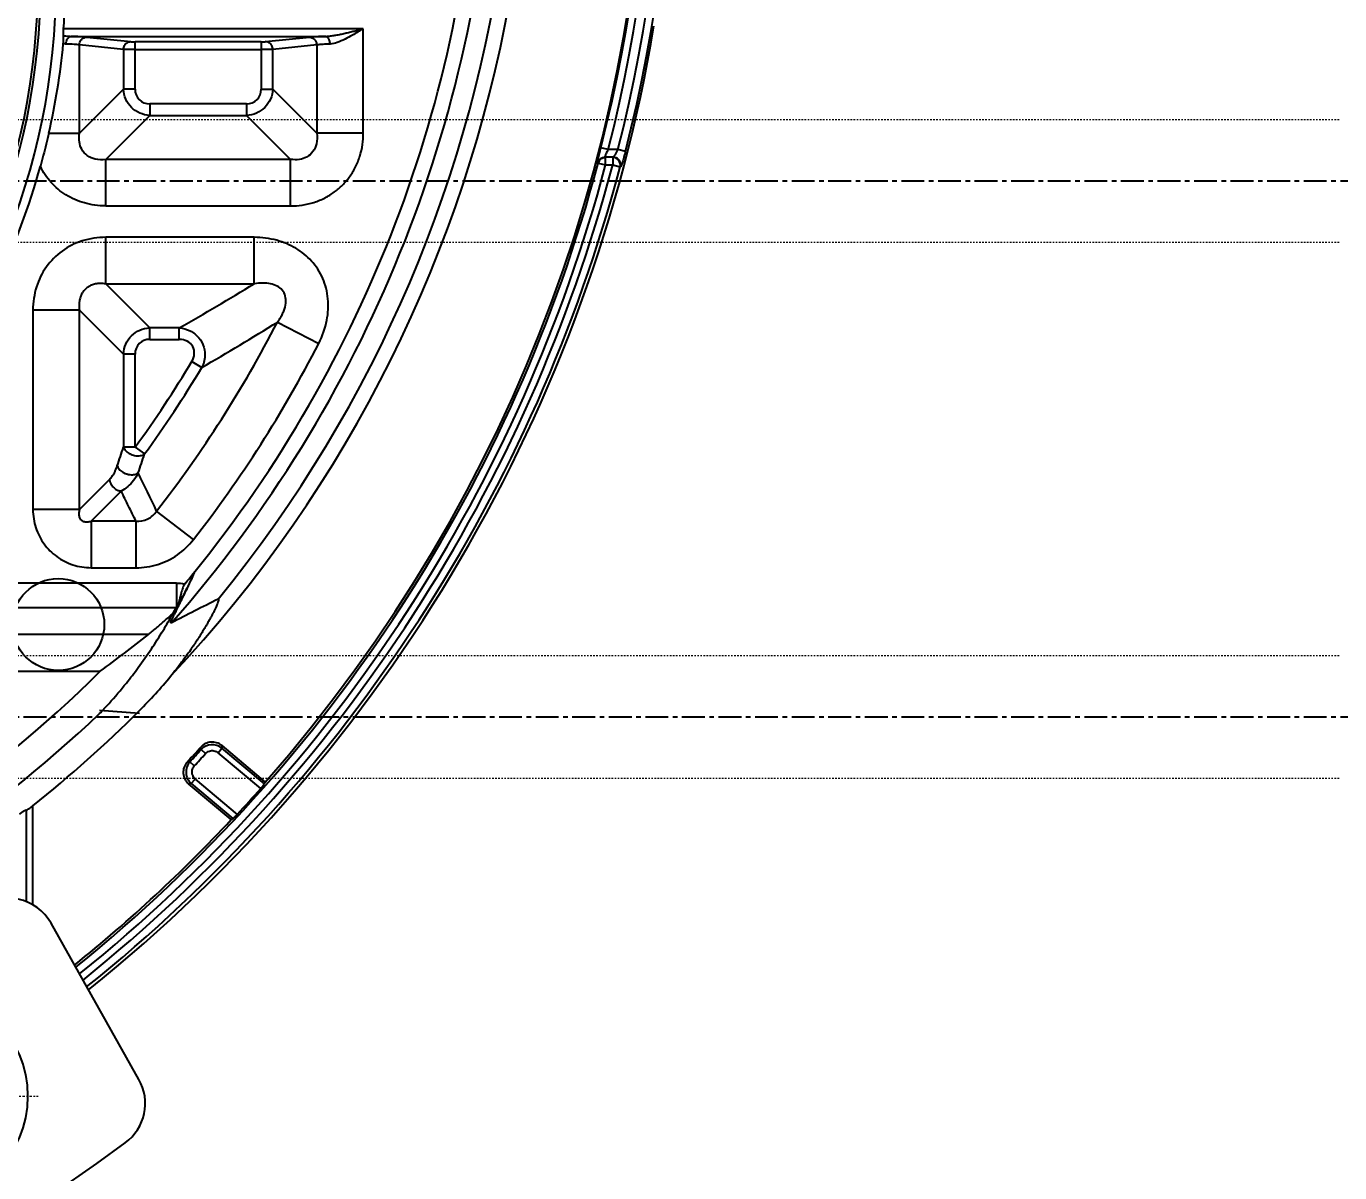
# Model space of a CAD drawing. Header units: millimetres. Extents: x 2588 to 3182, y 1243 to 1719.
# Drawn here: x 2893.3 to 2979.1, y 1402.5 to 1477.3 of the extents above; entities that cross this region are included whole.
import ezdxf

# ---------------------------------------------------------------- set-up
doc = ezdxf.new("R2010")
doc.units = ezdxf.units.MM
doc.linetypes.add('CENTER', pattern=[0.6, 0.375, -0.075, 0.075, -0.075])
doc.linetypes.add('HIDDEN', pattern=[0.2, 0.1, -0.1])
doc.layers.add('21', color=7, linetype='Continuous')
doc.layers.add('cool', color=153, linetype='HIDDEN', lineweight=9)
doc.layers.add('screw', color=33, linetype='Continuous', lineweight=13)
doc.styles.add('TXT', font='txt.shx', dxfattribs={"bigfont": 'gbcbig.shx'})

# ---------------------------------------------------------------- blocks, each defined once
blk = doc.blocks.new('screw_m8_i')
at = {"layer": 'screw', "color": 1, "linetype": 'CENTER', "ltscale": 0.435384}
for p, q in [((0, -7.7), (0, 7.7)), ((-7.7, 0), (7.7, 0))]:
    blk.add_line(p, q, dxfattribs=at)
at = {"layer": 'screw', "color": 8, "linetype": 'HIDDEN', "ltscale": 0.435384}
blk.add_circle((0, 0), 7, dxfattribs=at)
at = {"layer": 'screw'}
blk.add_circle((0, 0), 4.5, dxfattribs=at)
at = {"layer": 'screw', "color": 6, "style": 'TXT'}
blk.add_text('M8', height=2.1, dxfattribs=at).set_placement((-1.82, -2.8))

msp = doc.modelspace()

# ---------------------------------------------------------------- linework, layer by layer
at = {"color": 6, "linetype": 'Continuous'}
for p, q in [((2915.299, 1477.139), (2895.73, 1477.139)), ((2915.299, 1470.316), (2915.299, 1477.139)), ((2896.229, 1476.636), (2912.794, 1476.636)), ((2899.638, 1475.789), (2896.765, 1476.081)), ((2896.765, 1470.316), (2896.765, 1476.081)), ((2897.24, 1476.583), (2900.113, 1476.291)), ((2908.625, 1476.284), (2900.398, 1476.284)), ((2900.398, 1473.189), (2900.398, 1476.284)), ((2908.625, 1476.284), (2908.625, 1473.189)), ((2908.91, 1476.291), (2911.783, 1476.583)), ((2912.258, 1476.081), (2909.385, 1475.789)), ((2912.258, 1476.081), (2912.258, 1470.316)), ((2899.638, 1475.789), (2899.638, 1473.189)), ((2900.398, 1475.782), (2908.625, 1475.782)), ((2909.385, 1473.189), (2909.385, 1475.789)), ((2896.765, 1470.316), (2899.638, 1473.189)), ((2900.391, 1473.189), (2899.638, 1473.189)), ((2908.625, 1473.189), (2909.385, 1473.189)), ((2909.385, 1473.189), (2912.258, 1470.316)), ((2907.675, 1472.239), (2901.348, 1472.239)), ((2901.348, 1472.239), (2901.348, 1471.478)), ((2907.675, 1472.231), (2907.675, 1471.478)), ((2901.348, 1471.478), (2898.475, 1468.605)), ((2901.348, 1471.478), (2907.675, 1471.478)), ((2910.548, 1468.605), (2907.675, 1471.478)), ((2894.762, 1470.316), (2896.765, 1470.316)), ((2915.299, 1470.316), (2912.258, 1470.316)), ((2931.291, 1469.241), (2930.808, 1469.364)), ((2931.928, 1469.241), (2931.291, 1469.241)), ((2932.412, 1469.118), (2931.928, 1469.241)), ((2910.548, 1468.605), (2898.475, 1468.605)), ((2898.475, 1465.565), (2898.475, 1468.605)), ((2910.548, 1465.565), (2910.548, 1468.605)), ((2930.602, 1468.369), (2930.635, 1468.369)), ((2930.635, 1468.369), (2931.118, 1468.241)), ((2931.615, 1468.741), (2931.085, 1468.741)), ((2931.118, 1468.241), (2931.118, 1468.741)), ((2931.582, 1468.741), (2931.582, 1468.241)), ((2931.118, 1468.241), (2931.582, 1468.241)), ((2931.582, 1468.241), (2932.064, 1468.113)), ((2898.475, 1465.565), (2910.548, 1465.565)), ((2908.171, 1463.522), (2898.475, 1463.522)), ((2898.475, 1460.481), (2898.475, 1463.522)), ((2908.171, 1460.481), (2908.171, 1463.522)), ((2898.475, 1460.481), (2908.171, 1460.481)), ((2898.475, 1460.481), (2901.348, 1457.608)), ((2896.765, 1458.77), (2893.724, 1458.77)), ((2893.724, 1458.77), (2893.724, 1445.748)), ((2899.638, 1455.897), (2896.765, 1458.77)), ((2896.765, 1445.748), (2896.765, 1458.77)), ((2903.284, 1457.608), (2901.348, 1457.608)), ((2901.348, 1456.855), (2901.348, 1457.608)), ((2903.284, 1456.848), (2903.284, 1457.608)), ((2909.692, 1457.986), (2912.394, 1456.593)), ((2901.348, 1456.848), (2903.284, 1456.848)), ((2900.398, 1455.897), (2899.638, 1455.897)), ((2899.638, 1455.897), (2899.638, 1449.82)), ((2900.398, 1449.82), (2900.398, 1455.897)), ((2904.107, 1455.404), (2904.75, 1455.017)), ((2900.398, 1449.82), (2899.638, 1449.82)), ((2900.398, 1449.82), (2901.013, 1449.373)), ((2896.765, 1445.748), (2898.727, 1447.71)), ((2899.487, 1446.95), (2897.525, 1444.988)), ((2896.765, 1445.748), (2893.724, 1445.748)), ((2904.203, 1443.78), (2901.803, 1445.648)), ((2900.454, 1444.988), (2897.525, 1444.988)), ((2897.525, 1444.988), (2897.525, 1441.947)), ((2900.454, 1444.988), (2900.454, 1441.947)), ((2897.525, 1441.947), (2900.454, 1441.947)), ((2903.1, 1440.948), (2873.283, 1440.948)), ((2870.281, 1439.353), (2903.099, 1439.353)), ((2901.267, 1437.594), (2889.724, 1437.594)), ((2891.35, 1435.201), (2898.126, 1435.201)), ((2900.687, 1432.421), (2898.072, 1432.626)), ((2904.701, 1430.074), (2904.688, 1430.238)), ((2904.701, 1430.074), (2904.994, 1429.81)), ((2905.813, 1429.868), (2906.066, 1430.17)), ((2908.596, 1427.532), (2905.813, 1429.868)), ((2906.054, 1430.335), (2908.895, 1427.951)), ((2906.054, 1430.335), (2906.066, 1430.17)), ((2908.844, 1427.839), (2906.066, 1430.17)), ((2903.802, 1429.264), (2903.973, 1429.274)), ((2904.263, 1429.007), (2903.973, 1429.274)), ((2904.065, 1427.853), (2904.318, 1428.154)), ((2904.318, 1428.154), (2907.067, 1425.847)), ((2904.065, 1427.853), (2903.893, 1427.842)), ((2906.677, 1425.506), (2903.893, 1427.842)), ((2904.065, 1427.853), (2906.785, 1425.57)), ((2893.724, 1419.945), (2893.724, 1426.406)), ((2893.291, 1426.129), (2893.291, 1420.154)), ((2900.645, 1408.548), (2894.907, 1418.745))]:
    msp.add_line(p, q, dxfattribs=at)
for points in [[(2930.794, 1468.646), (2930.929, 1468.716), (2931.085, 1468.741)], [(2931.615, 1468.741), (2931.752, 1468.721), (2931.879, 1468.665)]]:
    msp.add_lwpolyline(points, dxfattribs=at)
for centre, radius in [((2895.383, 1438.24), 3), ((2886.376, 1407.453), 7)]:
    msp.add_circle(centre, radius, dxfattribs=at)
for centre, radius, start, end in [((2839.388, 1494.241), 86.814, 316.84438, 88.8719), ((2839.388, 1494.241), 85.826, 320.71572, 88.869), ((2833.358, 1494.241), 100.5, 318.73061, 41.26939), ((2833.358, 1494.241), 100.575, 345.67967, 14.32033), ((2833.358, 1494.241), 101.074, 345.67967, 14.32033), ((2833.358, 1494.241), 101.691, 345.76839, 14.23161), ((2833.358, 1494.241), 102.191, 345.76839, 14.23161), ((2839.388, 1494.241), 84.503, 318.59014, 357.24672), ((2839.388, 1494.241), 83.513, 320.94649, 357.24672), ((2850.443, 1480.171), 44.794, 270, 359.99999), ((2850.443, 1480.171), 43.789, 270, 0), ((2850.443, 1480.171), 43.61, 270, 0), ((2850.443, 1480.171), 45.389, 356.16943, 358.11845), ((2833.358, 1494.241), 102.331, 308.71229, 350.46832), ((2850.441, 1480.486), 45.473, 347.07565, 354.53649), ((2833.358, 1494.241), 100.659, 308.87662, 345.10415), ((2931.085, 1468.241), 0.499, 90.02752, 165.17645), ((2931.118, 1468.241), 0.499, 90.02917, 165.18225), ((2931.581, 1468.241), 0.5, 345.1738, 89.95611), ((2850.443, 1480.171), 45.389, 334.36555, 344.64898), ((2833.358, 1494.241), 101.159, 308.82167, 345.10655), ((2833.358, 1494.241), 101.607, 308.77954, 345.1738), ((2833.358, 1494.241), 102.106, 308.72267, 345.17618), ((2931.612, 1468.241), 0.502, 345.23257, 359.98822), ((2817.432, 1609.258), 174.265, 299.51501, 301.37912), ((2839.388, 1494.241), 79.102, 322.09775, 332.72078), ((2817.441, 1605.91), 174.332, 300.05446, 301.94917), ((2839.388, 1494.241), 82.142, 322.09776, 332.7208), ((2839.388, 1494.241), 75.468, 323.94255, 329.06705), ((2839.388, 1494.241), 76.229, 323.94255, 329.0325), ((2747.409, 1499.37), 160.09, 341.50875, 341.97046), ((2749.451, 1499.195), 159.541, 341.33554, 341.80306), ((2591.003, 1297.154), 344.452, 25.53734, 25.99735), ((2840.194, 1493.583), 82.473, 320.34087, 320.94838), ((3129.678, 995.481), 497.615, 116.73514, 117.12951), ((2877.08, 1454.749), 30.233, 328.57261, 329.3878), ((2843.84, 1509.74), 92.212, 306.06575, 308.51926), ((2839.388, 1494.241), 83.282, 272.79734, 314.85367), ((2879.527, 1453.889), 29.997, 314.86035, 320.63192), ((2839.388, 1494.241), 85.238, 272.79864, 313.50971), ((2839.388, 1494.241), 86.914, 308.6948, 314.85306), ((2833.358, 1494.241), 95.835, 317.31187, 318.09934), ((2833.358, 1494.241), 95.954, 317.38554, 318.03134), ((2833.358, 1494.241), 96.348, 317.38554, 318.03134), ((2905.434, 1429.396), 0.999, 50.76155, 137.27078), ((2833.358, 1494.241), 100.553, 317.14249, 318.43896), ((2833.358, 1494.241), 100.5, 308.88423, 316.84821), ((2892.119, 1417.176), 3.2, 29.3628, 127.32513), ((2897.856, 1406.979), 3.2, 306.46929, 29.3628), ((2833.358, 1494.241), 111.711, 233.55477, 306.46929)]:
    msp.add_arc(centre, radius, start, end, dxfattribs=at)
for centre, major_axis, start_param, end_param in [((2812.435, 1469.307), (70.393, 83.891), -1.291371, -1.290241), ((2854.763, 1519.75), (72.018, 85.827), -1.924674, -1.923543)]:
    msp.add_ellipse(centre, major_axis=major_axis, ratio=0.954809, start_param=start_param, end_param=end_param, dxfattribs=at)
for points, knots in [([(2895.72, 1476.683), (2895.716, 1476.72), (2895.715, 1476.81), (2895.719, 1476.962), (2895.726, 1477.077), (2895.73, 1477.139)], [0, 0, 0, 0, 0.243746, 0.591697, 1, 1, 1, 1]), ([(2912.794, 1476.636), (2912.85, 1476.637), (2912.996, 1476.644), (2913.236, 1476.671), (2913.518, 1476.717), (2913.809, 1476.774), (2914.105, 1476.839), (2914.402, 1476.91), (2914.699, 1476.984), (2914.999, 1477.061), (2915.198, 1477.113), (2915.299, 1477.139)], [0, 0, 0, 0, 0.064898, 0.17129, 0.283498, 0.40001, 0.518673, 0.637977, 0.757885, 0.878521, 1, 1, 1, 1]), ([(2915.299, 1477.139), (2915.062, 1476.995), (2914.668, 1476.761), (2914.102, 1476.45), (2913.627, 1476.225), (2913.288, 1476.147), (2913.133, 1476.134)], [0, 0, 0, 0, 0.345956, 0.571511, 0.805533, 1, 1, 1, 1]), ([(2895.707, 1476.157), (2895.714, 1476.225), (2895.723, 1476.355), (2895.727, 1476.53), (2895.724, 1476.637), (2895.72, 1476.683)], [0, 0, 0, 0, 0.391304, 0.738438, 1, 1, 1, 1]), ([(2895.89, 1476.134), (2895.871, 1476.135), (2895.831, 1476.138), (2895.769, 1476.145), (2895.728, 1476.153), (2895.707, 1476.157)], [0, 0, 0, 0, 0.320018, 0.653165, 1, 1, 1, 1]), ([(2895.72, 1476.683), (2895.763, 1476.677), (2895.932, 1476.653), (2896.102, 1476.638), (2896.229, 1476.636)], [0, 0, 0, 0, 0.258115, 1, 1, 1, 1]), ([(2895.89, 1476.134), (2895.891, 1476.196), (2895.912, 1476.319), (2895.991, 1476.52), (2896.135, 1476.633), (2896.229, 1476.636)], [0, 0, 0, 0, 0.285515, 0.567603, 1, 1, 1, 1]), ([(2896.765, 1476.081), (2896.647, 1476.094), (2896.356, 1476.115), (2896.064, 1476.128), (2895.89, 1476.134)], [0, 0, 0, 0, 0.405523, 1, 1, 1, 1]), ([(2897.24, 1476.583), (2897.157, 1476.591), (2896.961, 1476.605), (2896.623, 1476.623), (2896.369, 1476.632), (2896.229, 1476.636)], [0, 0, 0, 0, 0.247178, 0.583554, 1, 1, 1, 1]), ([(2896.765, 1476.081), (2896.765, 1476.091), (2896.766, 1476.113), (2896.769, 1476.144), (2896.773, 1476.165), (2896.775, 1476.176)], [0, 0, 0, 0, 0.3332, 0.666344, 1, 1, 1, 1]), ([(2896.775, 1476.176), (2896.786, 1476.232), (2896.828, 1476.341), (2896.966, 1476.516), (2897.135, 1476.581), (2897.24, 1476.583)], [0, 0, 0, 0, 0.257825, 0.520711, 1, 1, 1, 1]), ([(2899.638, 1475.789), (2899.639, 1475.875), (2899.684, 1476.048), (2899.862, 1476.24), (2900.031, 1476.29), (2900.113, 1476.291)], [0, 0, 0, 0, 0.340895, 0.67491, 1, 1, 1, 1]), ([(2900.113, 1476.291), (2900.134, 1476.289), (2900.187, 1476.287), (2900.282, 1476.285), (2900.356, 1476.284), (2900.398, 1476.284)], [0, 0, 0, 0, 0.218656, 0.559103, 1, 1, 1, 1]), ([(2908.625, 1476.284), (2908.665, 1476.284), (2908.737, 1476.285), (2908.832, 1476.287), (2908.888, 1476.289), (2908.91, 1476.291)], [0, 0, 0, 0, 0.418518, 0.764617, 1, 1, 1, 1]), ([(2909.385, 1475.789), (2909.384, 1475.875), (2909.34, 1476.047), (2909.161, 1476.24), (2908.992, 1476.29), (2908.91, 1476.291)], [0, 0, 0, 0, 0.340642, 0.673146, 1, 1, 1, 1]), ([(2912.794, 1476.636), (2912.654, 1476.632), (2912.4, 1476.623), (2912.062, 1476.605), (2911.866, 1476.591), (2911.783, 1476.583)], [0, 0, 0, 0, 0.416643, 0.753002, 1, 1, 1, 1]), ([(2911.783, 1476.583), (2911.801, 1476.582), (2911.856, 1476.579), (2911.946, 1476.555), (2912.026, 1476.512), (2912.081, 1476.469), (2912.118, 1476.434), (2912.151, 1476.396), (2912.191, 1476.337), (2912.227, 1476.263), (2912.243, 1476.202), (2912.248, 1476.176)], [0, 0, 0, 0, 0.079979, 0.248954, 0.410434, 0.487532, 0.561726, 0.63633, 0.714719, 0.88156, 1, 1, 1, 1]), ([(2912.258, 1476.081), (2912.258, 1476.091), (2912.257, 1476.113), (2912.254, 1476.144), (2912.25, 1476.165), (2912.248, 1476.176)], [0, 0, 0, 0, 0.333078, 0.666157, 1, 1, 1, 1]), ([(2913.133, 1476.134), (2913.094, 1476.133), (2912.89, 1476.125), (2912.598, 1476.111), (2912.346, 1476.091), (2912.258, 1476.081)], [0, 0, 0, 0, 0.134299, 0.697009, 1, 1, 1, 1]), ([(2913.133, 1476.134), (2913.132, 1476.153), (2913.129, 1476.211), (2913.113, 1476.303), (2913.083, 1476.389), (2913.054, 1476.449), (2913.03, 1476.487), (2913.004, 1476.522), (2912.965, 1476.564), (2912.908, 1476.608), (2912.844, 1476.632), (2912.805, 1476.636), (2912.794, 1476.636)], [0, 0, 0, 0, 0.085409, 0.26294, 0.424213, 0.497163, 0.564604, 0.629583, 0.694794, 0.823757, 0.949582, 1, 1, 1, 1]), ([(2900.398, 1475.782), (2900.291, 1475.781), (2900.094, 1475.78), (2899.84, 1475.782), (2899.694, 1475.785), (2899.638, 1475.789)], [0, 0, 0, 0, 0.423984, 0.776998, 1, 1, 1, 1]), ([(2909.385, 1475.789), (2909.329, 1475.785), (2909.183, 1475.782), (2908.93, 1475.78), (2908.733, 1475.781), (2908.625, 1475.782)], [0, 0, 0, 0, 0.222217, 0.574911, 1, 1, 1, 1]), ([(2901.348, 1471.478), (2901.126, 1471.488), (2900.685, 1471.59), (2900.127, 1471.97), (2899.749, 1472.528), (2899.647, 1472.968), (2899.638, 1473.189)], [0, 0, 0, 0, 0.252533, 0.50094, 0.748906, 1, 1, 1, 1]), ([(2909.385, 1473.189), (2909.376, 1472.966), (2909.273, 1472.525), (2908.893, 1471.967), (2908.336, 1471.589), (2907.896, 1471.488), (2907.675, 1471.478)], [0, 0, 0, 0, 0.252533, 0.50094, 0.748906, 1, 1, 1, 1]), ([(2894.762, 1470.314), (2894.706, 1470.072), (2894.591, 1469.59), (2894.406, 1468.87), (2894.277, 1468.393), (2894.212, 1468.155)], [0, 0, 0, 0, 0.334437, 0.66784, 1, 1, 1, 1]), ([(2898.475, 1468.605), (2898.248, 1468.573), (2897.821, 1468.572), (2897.254, 1468.813), (2896.893, 1469.233), (2896.729, 1469.759), (2896.737, 1470.124), (2896.765, 1470.316)], [0, 0, 0, 0, 0.240015, 0.434935, 0.625375, 0.797409, 1, 1, 1, 1]), ([(2910.548, 1465.565), (2910.8, 1465.565), (2911.319, 1465.602), (2912.079, 1465.778), (2912.791, 1466.071), (2913.414, 1466.456), (2913.948, 1466.914), (2914.407, 1467.449), (2914.796, 1468.079), (2915.09, 1468.796), (2915.262, 1469.555), (2915.299, 1470.068), (2915.299, 1470.316)], [0, 0, 0, 0, 0.101243, 0.207278, 0.311362, 0.408018, 0.499665, 0.591828, 0.689541, 0.794718, 0.900878, 1, 1, 1, 1]), ([(2912.258, 1470.316), (2912.291, 1470.088), (2912.292, 1469.661), (2912.05, 1469.094), (2911.631, 1468.733), (2911.104, 1468.569), (2910.74, 1468.577), (2910.548, 1468.605)], [0, 0, 0, 0, 0.240015, 0.434935, 0.625375, 0.797409, 1, 1, 1, 1]), ([(2930.602, 1468.369), (2930.6, 1468.369), (2930.596, 1468.379), (2930.597, 1468.404), (2930.603, 1468.463), (2930.62, 1468.555), (2930.644, 1468.678), (2930.677, 1468.824), (2930.73, 1469.057), (2930.775, 1469.239), (2930.808, 1469.364)], [0, 0, 0, 0, 0.006669, 0.022147, 0.081404, 0.175275, 0.299175, 0.448372, 0.618098, 1, 1, 1, 1]), ([(2931.085, 1468.741), (2931.062, 1468.741), (2931.138, 1468.886), (2931.163, 1469.001), (2931.246, 1469.163), (2931.291, 1469.241)], [0, 0, 0, 0, 0.12529, 0.502346, 1, 1, 1, 1]), ([(2931.615, 1468.741), (2931.621, 1468.741), (2931.637, 1468.757), (2931.661, 1468.785), (2931.695, 1468.833), (2931.735, 1468.894), (2931.779, 1468.968), (2931.846, 1469.084), (2931.895, 1469.177), (2931.928, 1469.241)], [0, 0, 0, 0, 0.033177, 0.100368, 0.198666, 0.323749, 0.471059, 0.635969, 1, 1, 1, 1]), ([(2932.114, 1468.241), (2932.114, 1468.306), (2932.083, 1468.44), (2931.941, 1468.661), (2931.739, 1468.741), (2931.615, 1468.741)], [0, 0, 0, 0, 0.254315, 0.518222, 1, 1, 1, 1]), ([(2932.412, 1469.118), (2932.395, 1469.052), (2932.362, 1468.924), (2932.311, 1468.74), (2932.263, 1468.571), (2932.218, 1468.423), (2932.178, 1468.299), (2932.148, 1468.214), (2932.128, 1468.163), (2932.116, 1468.137), (2932.107, 1468.122), (2932.1, 1468.113), (2932.097, 1468.113)], [0, 0, 0, 0, 0.19269, 0.375302, 0.543164, 0.691609, 0.815975, 0.911631, 0.947275, 0.974077, 0.991602, 1, 1, 1, 1]), ([(2898.475, 1465.565), (2898.006, 1465.564), (2897.094, 1465.692), (2895.866, 1466.233), (2894.864, 1467.058), (2894.397, 1467.775), (2894.212, 1468.155)], [0, 0, 0, 0, 0.268128, 0.518409, 0.758306, 1, 1, 1, 1]), ([(2898.475, 1463.522), (2897.957, 1463.512), (2896.942, 1463.37), (2895.585, 1462.688), (2894.54, 1461.633), (2893.873, 1460.282), (2893.732, 1459.28), (2893.724, 1458.77)], [0, 0, 0, 0, 0.208483, 0.404843, 0.600094, 0.795029, 1, 1, 1, 1]), ([(2912.394, 1456.593), (2912.625, 1457.076), (2912.982, 1458.029), (2913.053, 1459.506), (2912.724, 1460.862), (2911.977, 1462.013), (2910.914, 1462.856), (2909.621, 1463.402), (2908.67, 1463.51), (2908.171, 1463.522)], [0, 0, 0, 0, 0.162504, 0.304475, 0.442763, 0.579288, 0.712903, 0.848756, 1, 1, 1, 1]), ([(2898.475, 1460.481), (2898.362, 1460.498), (2898.141, 1460.513), (2897.828, 1460.482), (2897.553, 1460.401), (2897.319, 1460.278), (2897.122, 1460.118), (2896.963, 1459.92), (2896.842, 1459.685), (2896.763, 1459.412), (2896.733, 1459.101), (2896.749, 1458.883), (2896.765, 1458.77)], [0, 0, 0, 0, 0.119678, 0.228044, 0.32566, 0.415442, 0.501402, 0.587489, 0.677275, 0.774244, 0.88138, 1, 1, 1, 1]), ([(2910.101, 1458.698), (2910.168, 1458.864), (2910.257, 1459.193), (2910.238, 1459.683), (2910.029, 1460.091), (2909.669, 1460.355), (2909.234, 1460.5), (2908.724, 1460.549), (2908.365, 1460.514), (2908.172, 1460.481)], [0, 0, 0, 0, 0.158587, 0.29758, 0.425017, 0.549053, 0.683176, 0.82641, 1, 1, 1, 1]), ([(2909.692, 1457.986), (2909.749, 1458.062), (2909.855, 1458.215), (2909.993, 1458.452), (2910.068, 1458.616), (2910.101, 1458.698)], [0, 0, 0, 0, 0.344653, 0.678987, 1, 1, 1, 1]), ([(2899.638, 1455.897), (2899.647, 1456.12), (2899.75, 1456.561), (2900.13, 1457.119), (2900.688, 1457.497), (2901.127, 1457.599), (2901.348, 1457.608)], [0, 0, 0, 0, 0.252536, 0.500941, 0.748907, 1, 1, 1, 1]), ([(2903.283, 1457.608), (2903.529, 1457.592), (2904.014, 1457.459), (2904.59, 1456.997), (2904.925, 1456.359), (2904.967, 1455.885), (2904.941, 1455.656)], [0, 0, 0, 0, 0.258961, 0.514036, 0.756502, 1, 1, 1, 1]), ([(2904.941, 1455.656), (2904.934, 1455.582), (2904.909, 1455.436), (2904.845, 1455.222), (2904.784, 1455.085), (2904.75, 1455.017)], [0, 0, 0, 0, 0.329767, 0.662276, 1, 1, 1, 1]), ([(2899.638, 1449.82), (2899.665, 1449.736), (2899.771, 1449.574), (2900.003, 1449.397), (2900.282, 1449.281), (2900.484, 1449.252), (2900.583, 1449.252)], [0, 0, 0, 0, 0.228352, 0.481105, 0.744057, 1, 1, 1, 1]), ([(2898.727, 1447.71), (2898.741, 1447.724), (2898.776, 1447.76), (2898.832, 1447.827), (2898.899, 1447.915), (2898.971, 1448.024), (2899.049, 1448.158), (2899.131, 1448.325), (2899.192, 1448.475), (2899.225, 1448.57), (2899.234, 1448.595)], [0, 0, 0, 0, 0.056621, 0.148085, 0.254374, 0.379376, 0.527888, 0.706104, 0.922623, 1, 1, 1, 1]), ([(2899.234, 1448.595), (2899.236, 1448.588), (2899.254, 1448.534), (2899.306, 1448.438), (2899.407, 1448.319), (2899.533, 1448.217), (2899.651, 1448.149), (2899.748, 1448.105), (2899.821, 1448.078), (2899.895, 1448.056), (2899.999, 1448.032), (2900.094, 1448.021), (2900.163, 1448.019), (2900.177, 1448.019)], [0, 0, 0, 0, 0.020882, 0.143773, 0.277696, 0.417739, 0.557489, 0.625353, 0.690991, 0.756629, 0.824491, 0.964232, 1, 1, 1, 1]), ([(2900.583, 1449.252), (2900.638, 1449.252), (2900.743, 1449.26), (2900.889, 1449.3), (2900.975, 1449.346), (2901.013, 1449.373)], [0, 0, 0, 0, 0.36, 0.694121, 1, 1, 1, 1]), ([(2898.727, 1447.71), (2898.728, 1447.7), (2898.737, 1447.632), (2898.769, 1447.507), (2898.849, 1447.348), (2898.957, 1447.211), (2899.064, 1447.118), (2899.154, 1447.059), (2899.223, 1447.023), (2899.293, 1446.994), (2899.381, 1446.966), (2899.447, 1446.954), (2899.487, 1446.95)], [0, 0, 0, 0, 0.026687, 0.177791, 0.331625, 0.483202, 0.62785, 0.696498, 0.762222, 0.827521, 0.894843, 1, 1, 1, 1]), ([(2900.601, 1448.138), (2900.514, 1447.961), (2900.31, 1447.639), (2899.935, 1447.232), (2899.641, 1447.029), (2899.487, 1446.95)], [0, 0, 0, 0, 0.358358, 0.68691, 1, 1, 1, 1]), ([(2900.177, 1448.019), (2900.217, 1448.019), (2900.31, 1448.025), (2900.457, 1448.057), (2900.555, 1448.105), (2900.601, 1448.138)], [0, 0, 0, 0, 0.273319, 0.624028, 1, 1, 1, 1]), ([(2893.724, 1445.748), (2893.73, 1445.345), (2893.85, 1444.542), (2894.405, 1443.47), (2895.25, 1442.626), (2896.321, 1442.072), (2897.123, 1441.953), (2897.525, 1441.947)], [0, 0, 0, 0, 0.203555, 0.401999, 0.598657, 0.796886, 1, 1, 1, 1]), ([(2896.765, 1445.748), (2896.753, 1445.704), (2896.734, 1445.619), (2896.72, 1445.493), (2896.724, 1445.375), (2896.746, 1445.265), (2896.788, 1445.167), (2896.851, 1445.083), (2896.935, 1445.016), (2897.034, 1444.972), (2897.145, 1444.947), (2897.266, 1444.943), (2897.394, 1444.956), (2897.481, 1444.976), (2897.525, 1444.988)], [0, 0, 0, 0, 0.096239, 0.185649, 0.269316, 0.348021, 0.422242, 0.495485, 0.56993, 0.645966, 0.726082, 0.811192, 0.902123, 1, 1, 1, 1]), ([(2900.454, 1444.988), (2900.713, 1444.966), (2901.253, 1445.062), (2901.662, 1445.43), (2901.803, 1445.648)], [0, 0, 0, 0, 0.500002, 1, 1, 1, 1]), ([(2900.454, 1441.947), (2900.934, 1441.947), (2901.895, 1442.092), (2903.202, 1442.731), (2903.908, 1443.4), (2904.203, 1443.78)], [0, 0, 0, 0, 0.334759, 0.664989, 1, 1, 1, 1]), ([(2902.764, 1438.347), (2902.756, 1438.343), (2902.711, 1438.375), (2902.77, 1438.451), (2902.795, 1438.55), (2902.861, 1438.685), (2902.939, 1438.855), (2903.023, 1439.023), (2903.107, 1439.191), (2903.196, 1439.372), (2903.314, 1439.607), (2903.43, 1439.839), (2903.542, 1440.065), (2903.643, 1440.272), (2903.763, 1440.52), (2903.904, 1440.813), (2904.077, 1441.181), (2904.202, 1441.453), (2904.271, 1441.605)], [0, 0, 0, 0, 0.007999, 0.031854, 0.05998, 0.098994, 0.152937, 0.216723, 0.254093, 0.308653, 0.383563, 0.471821, 0.523814, 0.592717, 0.663037, 0.751695, 0.862126, 1, 1, 1, 1]), ([(2903.1, 1440.948), (2903.1, 1440.778), (2903.101, 1440.437), (2903.098, 1439.922), (2903.105, 1439.578), (2903.11, 1439.403)], [0, 0, 0, 0, 0.33068, 0.661152, 1, 1, 1, 1]), ([(2903.139, 1439.42), (2903.243, 1439.597), (2903.446, 1439.954), (2903.735, 1440.497), (2904.023, 1441.057), (2904.185, 1441.449), (2904.276, 1441.648)], [0, 0, 0, 0, 0.245932, 0.4921, 0.737429, 1, 1, 1, 1]), ([(2903.621, 1440.874), (2903.596, 1440.857), (2903.564, 1440.771), (2903.512, 1440.642), (2903.459, 1440.476), (2903.408, 1440.298), (2903.345, 1440.097), (2903.297, 1439.873), (2903.24, 1439.638), (2903.177, 1439.492), (2903.139, 1439.42)], [0, 0, 0, 0, 0.056991, 0.166223, 0.280463, 0.393927, 0.528707, 0.691485, 0.841214, 1, 1, 1, 1]), ([(2903.686, 1440.948), (2903.674, 1440.942), (2903.645, 1440.932), (2903.661, 1440.89), (2903.633, 1440.88), (2903.621, 1440.874)], [0, 0, 0, 0, 0.384641, 0.616273, 1, 1, 1, 1]), ([(2905.817, 1439.898), (2905.829, 1439.903), (2905.874, 1439.845), (2905.809, 1439.754), (2905.777, 1439.61), (2905.701, 1439.445), (2905.62, 1439.264), (2905.529, 1439.077), (2905.432, 1438.885), (2905.327, 1438.687), (2905.214, 1438.48), (2905.091, 1438.262), (2904.955, 1438.029), (2904.804, 1437.778), (2904.636, 1437.507), (2904.448, 1437.213), (2904.236, 1436.894), (2903.998, 1436.547), (2903.729, 1436.17), (2903.428, 1435.761), (2903.086, 1435.318), (2902.842, 1435.013), (2902.711, 1434.854)], [0, 0, 0, 0, 0.00636, 0.024492, 0.050486, 0.081291, 0.114872, 0.149831, 0.185679, 0.222891, 0.262044, 0.303743, 0.348605, 0.39726, 0.450333, 0.508452, 0.572256, 0.642383, 0.719467, 0.804142, 0.896818, 1, 1, 1, 1]), ([(2903.11, 1439.403), (2903.114, 1439.395), (2903.118, 1439.375), (2903.104, 1439.361), (2903.099, 1439.353)], [0, 0, 0, 0, 0.485125, 1, 1, 1, 1]), ([(2898.072, 1432.421), (2898.284, 1432.641), (2898.891, 1433.291), (2899.741, 1434.291), (2900.656, 1435.482), (2901.456, 1436.624), (2902.21, 1437.812), (2902.667, 1438.603), (2902.878, 1438.985)], [0, 0, 0, 0, 0.112511, 0.326624, 0.482544, 0.664595, 0.839127, 1, 1, 1, 1]), ([(2901.267, 1437.594), (2901.449, 1437.739), (2901.812, 1438.037), (2902.348, 1438.502), (2902.701, 1438.822), (2902.877, 1438.985)], [0, 0, 0, 0, 0.328124, 0.662028, 1, 1, 1, 1]), ([(2906.054, 1430.335), (2905.957, 1430.416), (2905.732, 1430.542), (2905.35, 1430.589), (2904.978, 1430.489), (2904.773, 1430.332), (2904.688, 1430.238)], [0, 0, 0, 0, 0.251928, 0.499919, 0.747766, 1, 1, 1, 1]), ([(2904.994, 1429.81), (2905.063, 1429.883), (2905.234, 1430.003), (2905.549, 1430.024), (2905.734, 1429.93), (2905.813, 1429.868)], [0, 0, 0, 0, 0.336089, 0.666024, 1, 1, 1, 1]), ([(2903.802, 1429.264), (2903.712, 1429.166), (2903.569, 1428.933), (2903.513, 1428.531), (2903.62, 1428.14), (2903.791, 1427.927), (2903.893, 1427.842)], [0, 0, 0, 0, 0.252073, 0.499915, 0.74772, 1, 1, 1, 1]), ([(2903.973, 1429.274), (2903.886, 1429.177), (2903.748, 1428.941), (2903.698, 1428.538), (2903.803, 1428.148), (2903.968, 1427.936), (2904.065, 1427.853)], [0, 0, 0, 0, 0.248688, 0.503428, 0.756375, 1, 1, 1, 1]), ([(2904.318, 1428.154), (2904.242, 1428.221), (2904.118, 1428.402), (2904.094, 1428.73), (2904.195, 1428.928), (2904.263, 1429.007)], [0, 0, 0, 0, 0.323556, 0.667464, 1, 1, 1, 1]), ([(2908.596, 1427.532), (2908.636, 1427.577), (2908.706, 1427.658), (2908.787, 1427.761), (2908.833, 1427.817), (2908.844, 1427.839)], [0, 0, 0, 0, 0.455576, 0.813469, 1, 1, 1, 1]), ([(2893.291, 1426.129), (2893.33, 1426.142), (2893.421, 1426.189), (2893.565, 1426.283), (2893.669, 1426.362), (2893.724, 1426.406)], [0, 0, 0, 0, 0.2422, 0.589708, 1, 1, 1, 1]), ([(2893.291, 1426.129), (2893.252, 1426.117), (2893.162, 1426.07), (2893.019, 1425.978), (2892.914, 1425.9), (2892.858, 1425.856)], [0, 0, 0, 0, 0.237473, 0.583895, 1, 1, 1, 1]), ([(2906.785, 1425.57), (2906.807, 1425.582), (2906.858, 1425.634), (2906.953, 1425.725), (2907.027, 1425.803), (2907.067, 1425.847)], [0, 0, 0, 0, 0.187603, 0.545702, 1, 1, 1, 1])]:
    msp.add_open_spline(points, degree=3, knots=knots, dxfattribs=at)
for points in [[(2900.391, 1473.189), (2900.391, 1472.934), (2900.589, 1472.429), (2901.093, 1472.231), (2901.348, 1472.231)], [(2907.675, 1472.231), (2907.93, 1472.231), (2908.434, 1472.429), (2908.632, 1472.934), (2908.632, 1473.189)], [(2932.064, 1468.113), (2932.075, 1468.113), (2932.083, 1468.1), (2932.094, 1468.1)], [(2901.348, 1456.855), (2901.094, 1456.855), (2900.589, 1456.657), (2900.391, 1456.152), (2900.391, 1455.897)], [(2904.107, 1455.404), (2904.29, 1455.71), (2904.354, 1456.504), (2903.641, 1456.857), (2903.284, 1456.857)], [(2900.454, 1444.988), (2900.294, 1445.315), (2899.969, 1445.968), (2899.649, 1446.623), (2899.487, 1446.95)], [(2903.1, 1440.948), (2903.277, 1440.948), (2903.453, 1440.926), (2903.621, 1440.874)]]:
    msp.add_open_spline(points, degree=3, dxfattribs=at)
at = {"layer": '21', "color": 1, "linetype": 'CENTER', "ltscale": 3.980655}
for p, q in [((2673.383, 1467.21), (2993.383, 1467.21)), ((2673.383, 1432.21), (2993.383, 1432.21))]:
    msp.add_line(p, q, dxfattribs=at)
at = {"layer": 'cool', "ltscale": 0.932966}
for p, q in [((2687.713, 1471.21), (2979.053, 1471.21)), ((2687.713, 1463.21), (2979.053, 1463.21)), ((2687.713, 1436.21), (2979.053, 1436.21)), ((2687.713, 1428.21), (2979.053, 1428.21))]:
    msp.add_line(p, q, dxfattribs=at)

# ---------------------------------------------------------------- block references
at = {"layer": 'screw'}
msp.add_blockref('screw_m8_i', (2886.376, 1407.453), dxfattribs=at)

doc.saveas('drawing.dxf')
